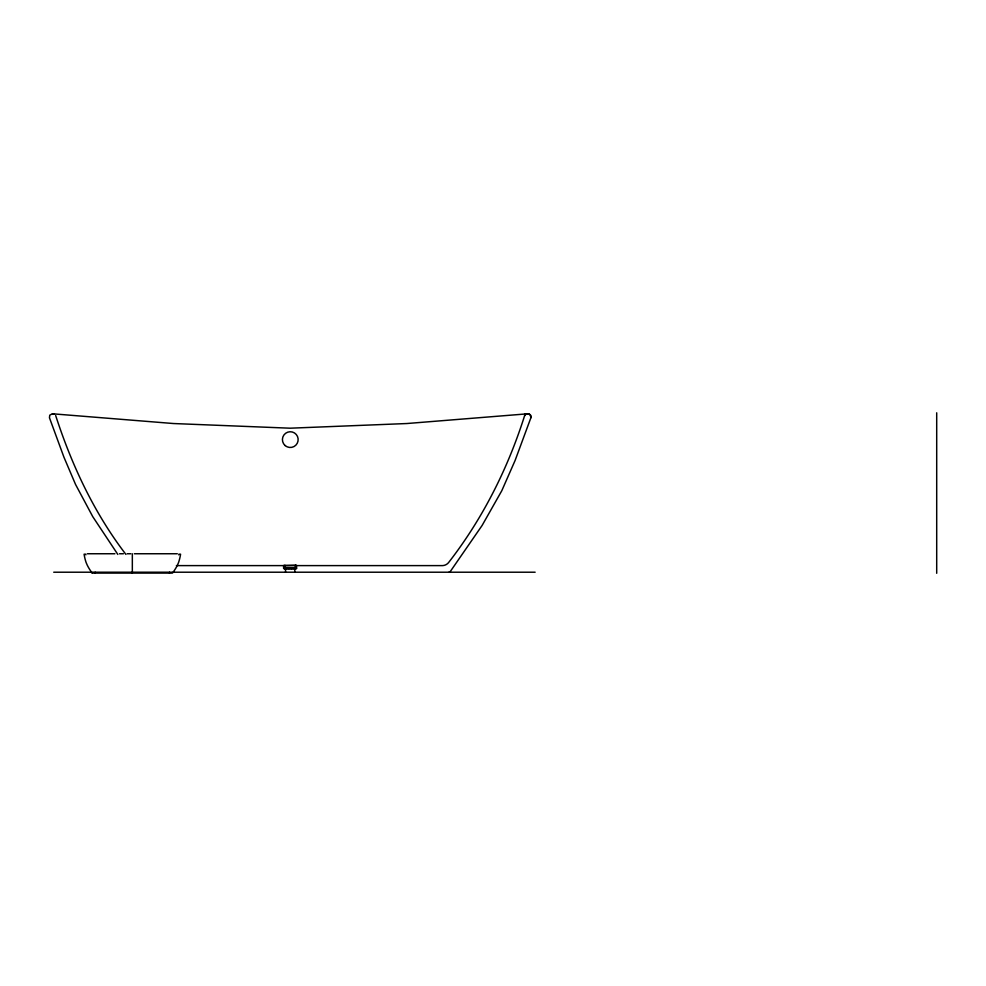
<?xml version="1.0" encoding="UTF-8"?>
<svg xmlns="http://www.w3.org/2000/svg" width="986" height="986" viewBox="0 0 986 986"><rect width="100%" height="100%" fill="white"/><g stroke="black" fill="none" stroke-linecap="round" stroke-linejoin="round"><path stroke-width="1.48" d="M524.638 415.574C507.889 468.56 482.721 518.624 448.581 562.575A8.233 8.233 0 0 1 442.603 565.607L176.408 565.607M524.577 415.759L526.068 414.12L527.83 413.787M52.406 413.787L49.744 415.18L49.46 417.793L63.954 457.221L75.552 484.459L92.733 516.615L117.815 554.428M527.707 413.8L406.811 423.536L290.167 428.195L173.524 423.536L52.468 413.787M524.86 413.947L527.153 413.824M527.917 413.787L530.246 414.736L530.875 417.793L515.099 460.474L501.788 490.732L482.092 525.489L450.282 571.535A1.652 1.652 0 0 1 448.938 572.213M87.36 553.75L114.894 553.75M119.503 553.75L123.41 553.75M127.194 553.75L130.842 553.75M134.33 553.75L177.307 553.75M53.725 572.213L535.139 572.213M92.203 573.088L172.464 573.088A47.094 47.094 0 0 0 177.381 565.225L178.552 562.525A48.893 48.893 0 0 0 180.574 554.194L178.91 554.194A58.642 58.642 0 0 1 178.786 554.871M53.675 413.849L54.415 413.898M53.195 413.824L53.91 413.861M125.9 554.415C94.089 512.868 71.756 465.182 55.684 415.574M530.431 414.995L529.075 413.972A2.983 2.983 0 0 0 528.114 413.775M936.7 412.801L936.7 573.297M295.985 565.607L295.985 568.91L284.35 568.91L284.35 565.607M295.418 565.261L295.221 567.689L285.176 567.702L284.905 565.261M294.789 568.91L294.789 572.213M293.89 567.702L293.89 568.454M291.425 567.702L291.425 568.454M291.363 567.702L291.363 568.454M288.96 567.702L288.96 568.454M288.898 567.702L288.898 568.454M286.433 567.702L286.433 568.454M285.546 568.91L285.546 572.213M169.469 572.213L169.469 573.088M132.334 553.762L132.334 573.088M95.198 572.213L95.198 573.088M92.216 573.088A47.094 47.094 0 0 1 87.286 565.225L86.115 562.525A48.893 48.893 0 0 1 84.093 554.194L85.757 554.194A58.642 58.642 0 0 0 85.881 554.871M530.567 415.192A2.983 2.983 0 0 1 530.813 417.793M283.598 565.582L283.598 568.454L296.737 568.454L296.33 565.175L283.611 565.52M285.151 445.573A7.863 7.863 0 0 0 298.019 441.062A7.863 7.863 0 0 0 287.678 432.188A7.863 7.863 0 0 0 285.151 445.573"/></g></svg>
